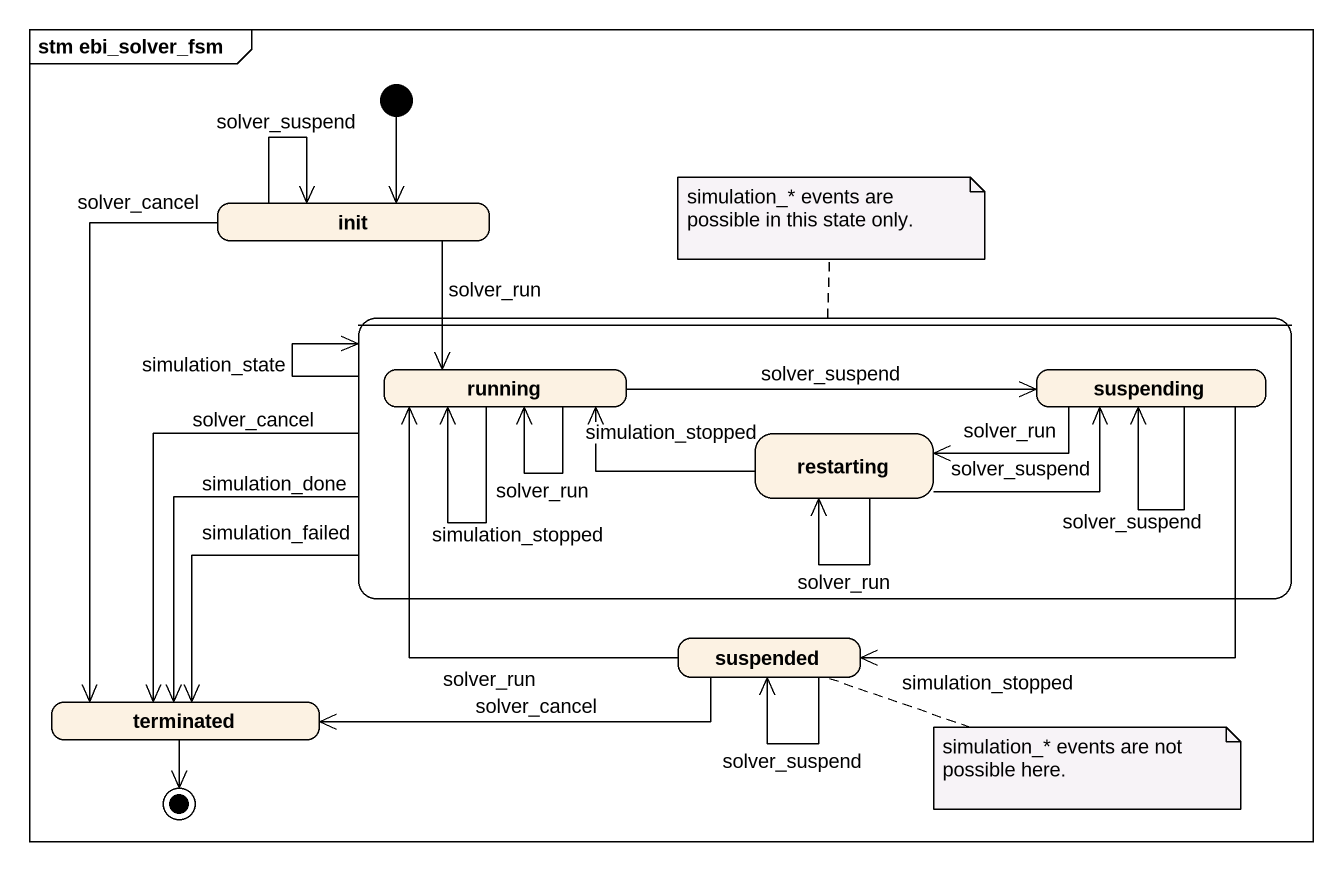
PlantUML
@startuml
mainframe stm ebi_solver_fsm
hide empty description
state init
state " " as state1 {
  state running
  state suspending
  state restarting
}
state suspended
state terminated
[*] --> init
init --> init : solver_suspend
init --> running : solver_run
init --> terminated : solver_cancel
state1 --> state1 : simulation_state
state1 -left-> terminated : solver_cancel
state1 -left-> terminated : simulation_done
state1 -left-> terminated : simulation_failed
running --> running : solver_run
running --> running : simulation_stopped
running -right-> suspending : solver_suspend
suspending --> suspending : solver_suspend
suspending -left-> restarting : solver_run
suspending --> suspended : simulation_stopped
restarting -left-> running : simulation_stopped
restarting -right-> suspending : solver_suspend
restarting --> restarting : solver_run
suspended -up-> running : solver_run
suspended --> suspended : solver_suspend
suspended -left-> terminated : solver_cancel
terminated --> [*]
note top of state1 : simulation_* events are possible in this state only.
note right of suspended : simulation_* events are not possible here.
@enduml
